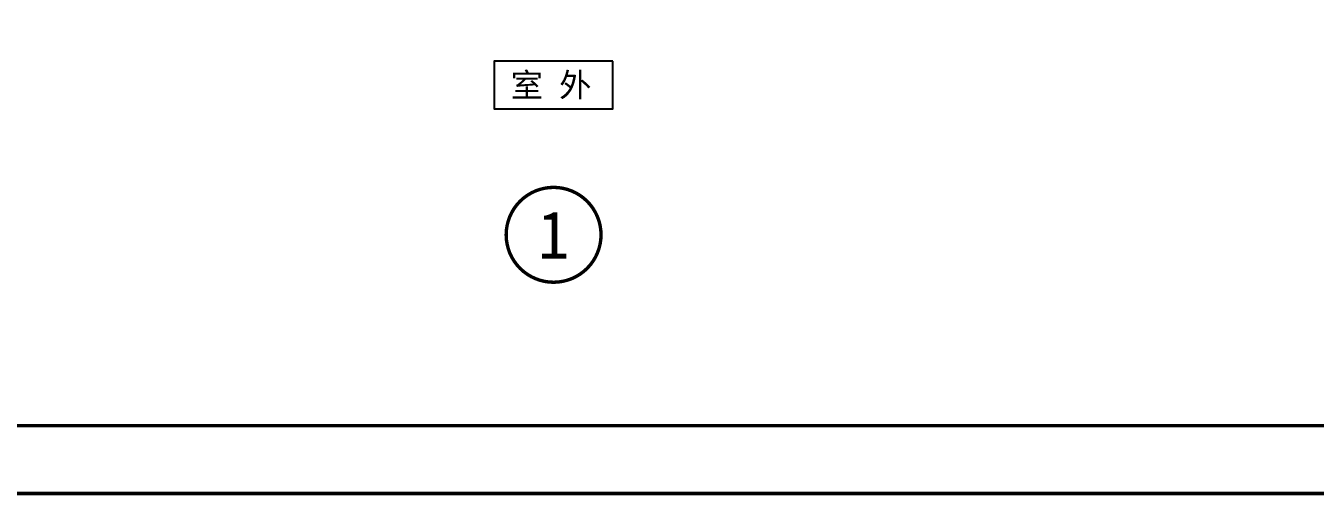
# Model space of a CAD drawing. Extents: x -160106 to 966792, y -663931 to 1550022.
# Drawn here: x -89693 to -89122, y -99603 to -99395 of the extents above; entities that cross this region are included whole.
import ezdxf
from ezdxf.enums import TextEntityAlignment as Align

# ---------------------------------------------------------------- set-up
doc = ezdxf.new("R2010")
doc.units = 0
doc.layers.add('!ZN7-符号-173', color=173, linetype='Continuous')
doc.layers.add('0-cxFrame', color=155, linetype='Continuous')
doc.layers.add('0-cxText', color=131, linetype='Continuous', lineweight=25)
doc.styles.add('cx_tuming', font='simhei.ttf')
doc.styles.add('cx_tuqian1', font='')
doc.styles.add('中南符号', font='simhei.ttf')
doc.styles.add('黑体', font='simhei.ttf', dxfattribs={"height": 12})
doc.styles.get('cx_tuqian1').set_extended_font_data('SimSun')

# ---------------------------------------------------------------- blocks, each defined once
blk = doc.blocks.new('TK22.A2 L(Dragon)')
at = {"layer": '0-cxFrame', "color": 7, "const_width": 0.5}
blk.add_lwpolyline([(0, 0), (-594, 0), (-594, 420), (0, 420)], close=True, dxfattribs=at)
at = {"layer": '0-cxFrame', "const_width": 0.5}
blk.add_lwpolyline([(-80, 10), (-574, 10), (-574, 410), (-80, 410)], close=True, dxfattribs=at)
at = {"style": '黑体', "flags": 4}
blk.add_attdef('图幅', text='', height=3.3, dxfattribs=at).set_placement((-40, 3), align=Align.RIGHT)
at = {"layer": '0-cxText', "flags": 4}
for tag, height, style, p in [('建设单位', 3.5, 'cx_tuming', (-45, 240)), ('项目名称', 3.5, 'cx_tuming', (-45, 210)), ('子项名称', 3.5, 'cx_tuming', (-45, 180)), ('工程编号', 3.3, 'cx_tuqian1', (-35, 165)), ('图名1', 3.5, 'cx_tuming', (-45, 87)), ('图名2', 3.5, 'cx_tuming', (-45, 79)), ('图名3', 3.5, 'cx_tuming', (-45, 71)), ('出图日期', 3.3, 'cx_tuqian1', (-39, 60)), ('专业', 3.3, 'cx_tuqian1', (-55, 52)), ('图号', 3.3, 'cx_tuqian1', (-55, 44)), ('版次', 3.3, 'cx_tuqian1', (-20, 44))]:
    blk.add_attdef(tag, text='', height=height, dxfattribs=dict(at, style=style)).set_placement(p, align=Align.MIDDLE)
at = {"layer": 'Defpoints', "color": 6, "flags": 4}
for tag, height, style, p in [('tufu', 3.3, '黑体', (-12, 12)), ('dwfname', 4, 'cx_tuqian1', (-80, 3))]:
    blk.add_attdef(tag, text='', height=height, dxfattribs=dict(at, style=style)).set_placement(p, align=Align.RIGHT)
blk = doc.blocks.new('Zsymbol-OutdoorTag')
at = {"ltscale": 6}
blk.add_lwpolyline([(8.75, 0), (-8.75, 0), (-8.75, -7), (8.75, -7)], close=True, dxfattribs=at)
at = {"color": 0, "style": '中南符号'}
blk.add_text('室 外', height=3.5, dxfattribs=at).set_placement((-6.34, -3.5), align=Align.MIDDLE_LEFT)
blk = doc.blocks.new('Zsymbol-IndexDrawName')
at = {"const_width": 0.5}
blk.add_lwpolyline([(7, 0, 1), (-7, 0, 1)], format="xyb", close=True, dxfattribs=at)
at = {"color": 0, "style": '中南符号', "width": 0.927083, "flags": 8}
blk.add_attdef('索引号', text='', height=6.99, dxfattribs=at).set_placement((-2.33, -3.49), (2.33, -3.49), align=Align.FIT)
at = {"color": 0, "style": '中南符号', "flags": 8}
blk.add_attdef('比例', (9, -7), '', height=2.98, dxfattribs=at)

msp = doc.modelspace()

# ---------------------------------------------------------------- block references
at = {"layer": '!ZN7-符号-173', "color": 7, "ltscale": 30, "xscale": 3, "yscale": 3, "zscale": 3}
msp.add_blockref('Zsymbol-OutdoorTag', (-89459.54, -99410.85), dxfattribs=at)
at = {"layer": '!ZN7-符号-173', "color": 7, "ltscale": 30}
ref = msp.add_blockref('Zsymbol-IndexDrawName', (-89459.54, -99487.67), dxfattribs=dict(at, xscale=3, yscale=3, zscale=3))
ref.add_attrib('索引号', '1', dxfattribs={"layer": '0', "color": 0, "height": 20.97, "style": '中南符号', "width": 0.927083}).set_placement((-89466.53, -99498.16), (-89452.55, -99498.16), align=Align.FIT)
at = {"layer": '0-cxFrame', "xscale": 3, "yscale": 3, "zscale": 3}
msp.add_blockref('TK22.A2 L(Dragon)', (-88239.4, -99602.2), dxfattribs=at)

doc.saveas('drawing.dxf')
